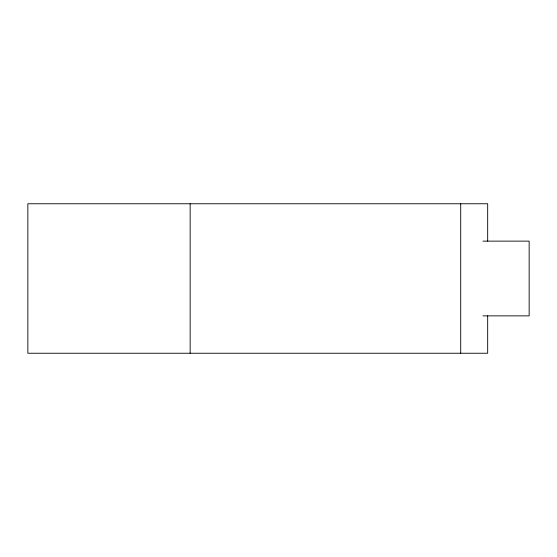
<?xml version="1.0" encoding="UTF-8"?>
<svg xmlns="http://www.w3.org/2000/svg" width="557" height="557" viewBox="0 0 557 557"><rect width="100%" height="100%" fill="white"/><g stroke="black" fill="none" stroke-linecap="round" stroke-linejoin="round"><path stroke-width="0.84" d="M482.954 241.132L529.15 241.132L529.15 315.868L482.954 315.868M487.674 241.132L487.674 203.758L27.85 203.758L27.85 353.242L487.674 353.242L487.674 315.868M460.702 203.758L460.702 353.242M190.146 203.758L190.146 353.242"/></g></svg>
